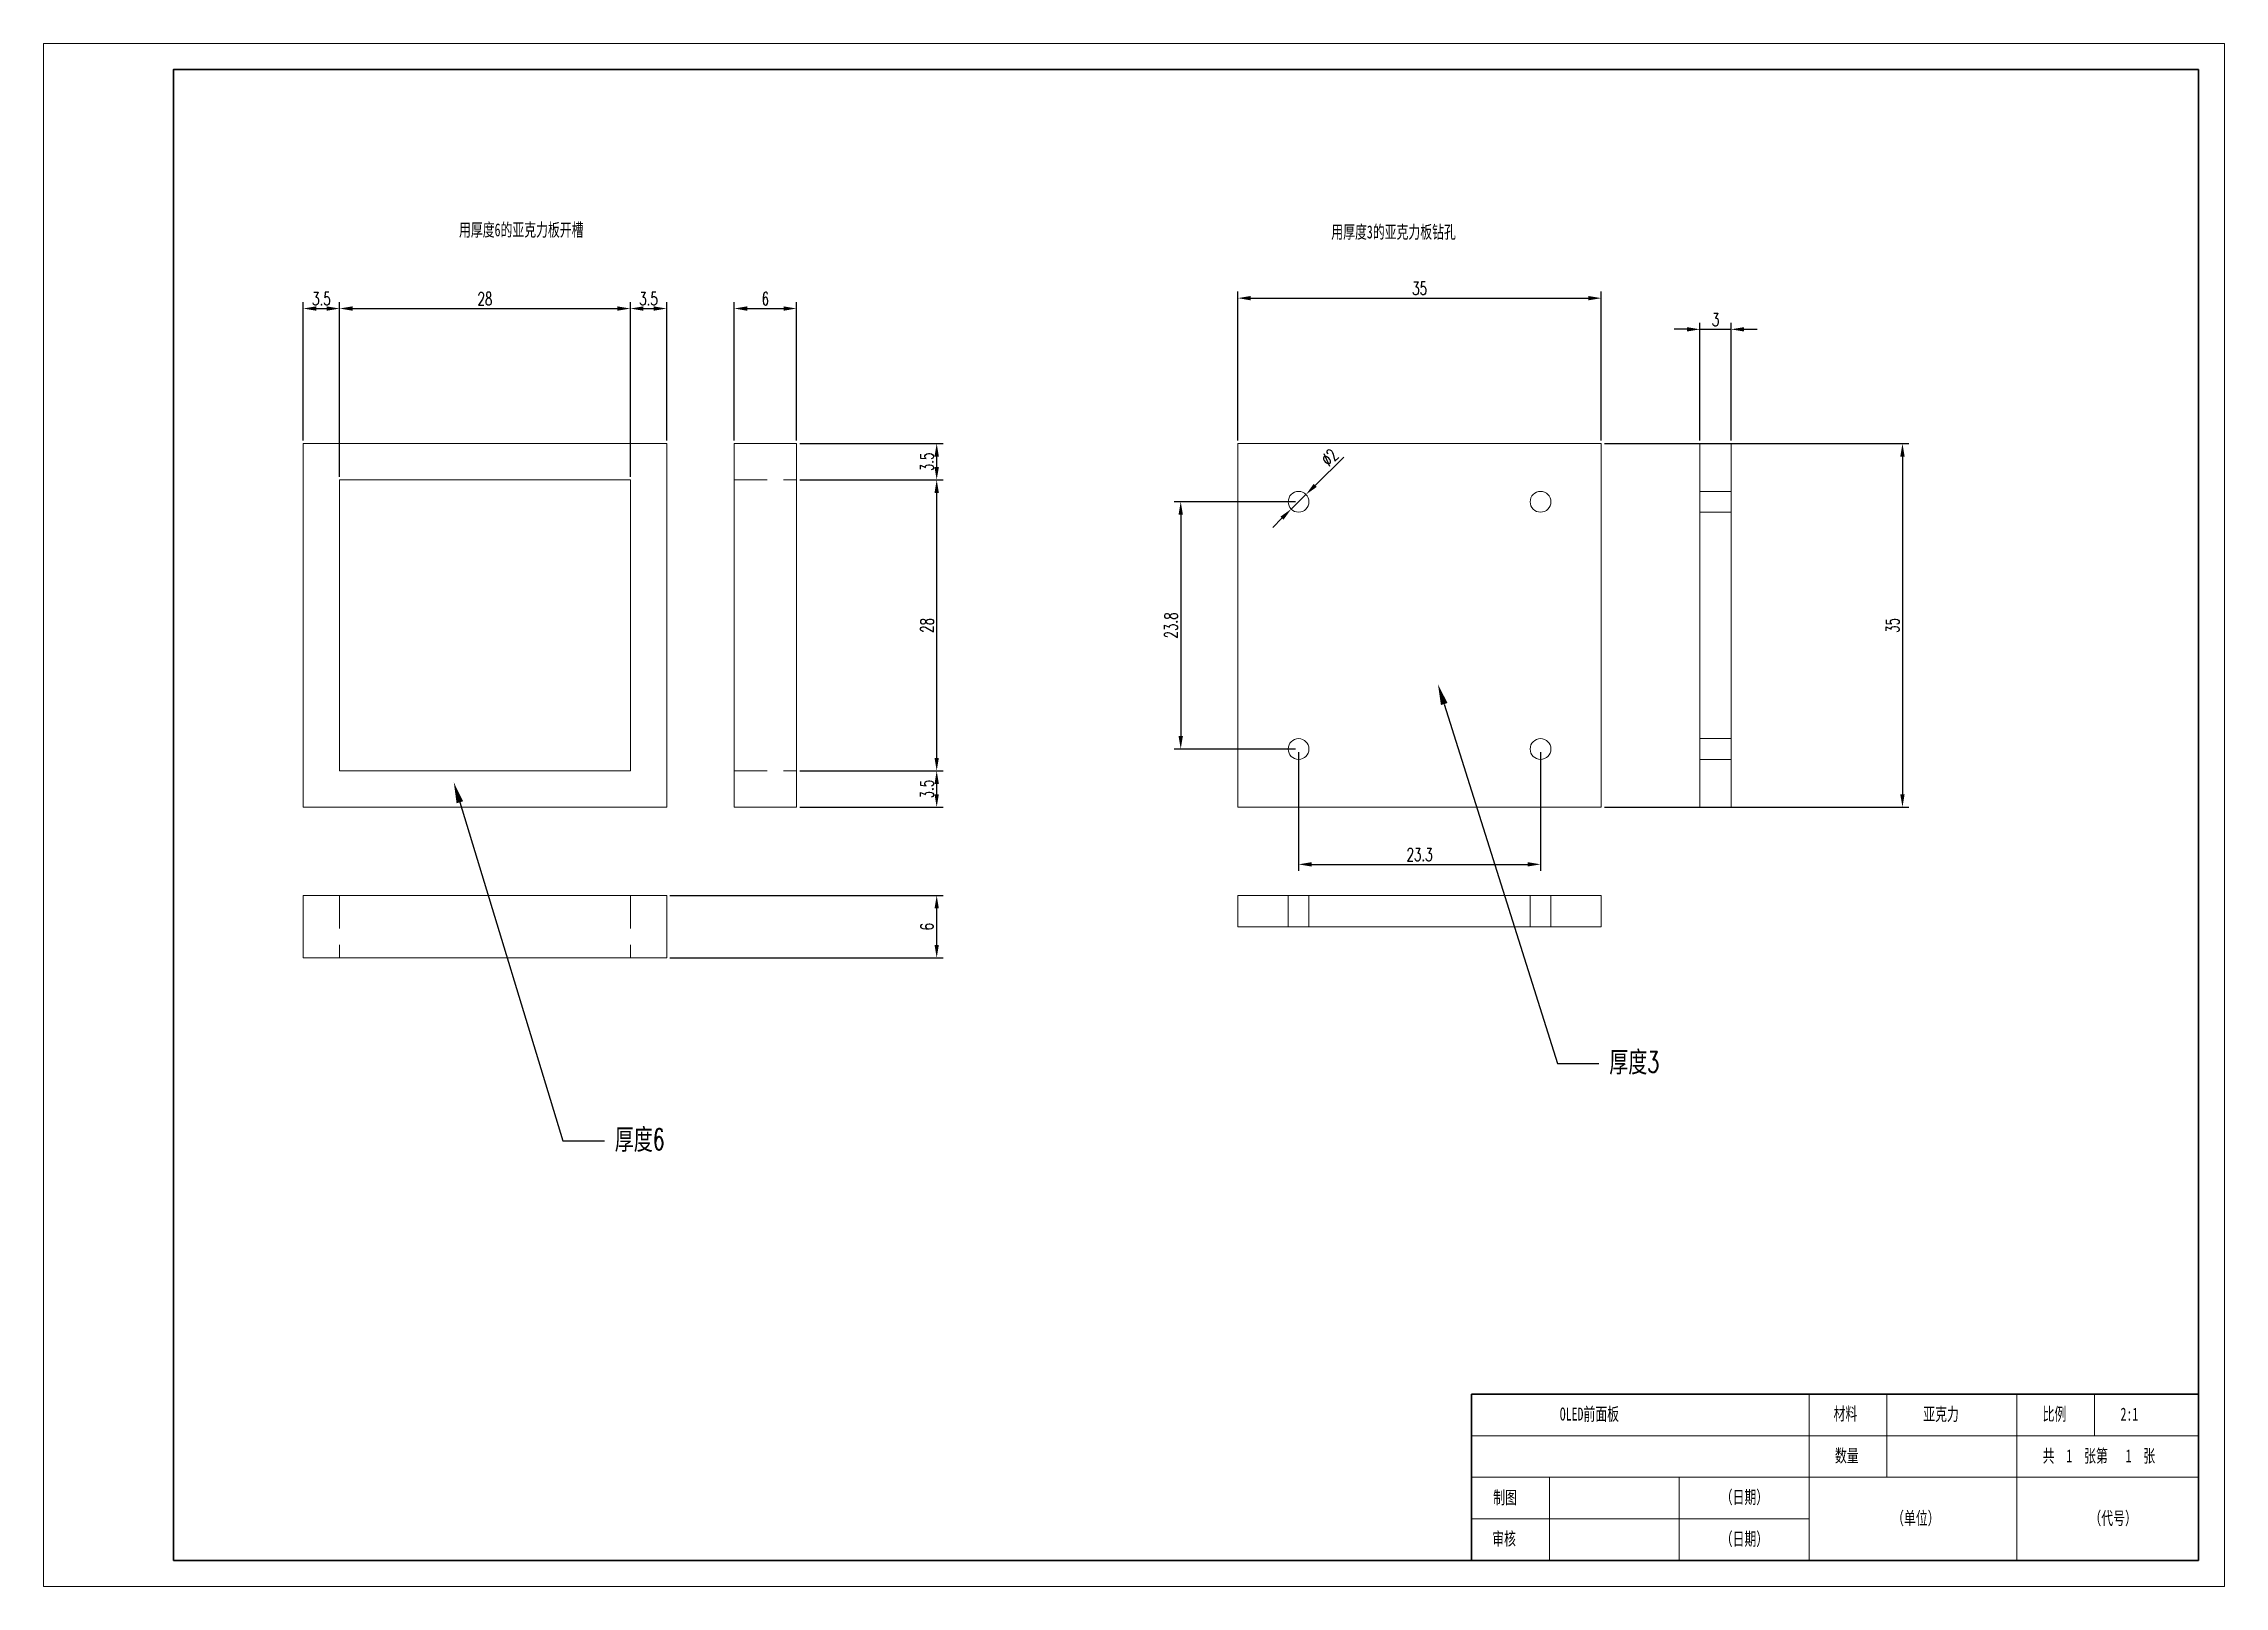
# Model space of a CAD drawing. Header units: millimetres. Extents: x 0 to 420, y 0 to 297.
import ezdxf
from ezdxf import colors
from ezdxf.entities.mleader import LeaderData, LeaderLine
from ezdxf.math import Vec2, Vec3

# ---------------------------------------------------------------- set-up
doc = ezdxf.new("R2010")
doc.units = ezdxf.units.MM
doc.header["$PDMODE"] = 35
doc.linetypes.add('DASHED2', pattern=[9.525, 6.35, -3.175])
for name, color, linetype, lineweight in [('BZ', 4, 'Continuous', 15), ('CSX', 7, 'Continuous', 30), ('XSX', 7, 'Continuous', 15)]:
    doc.layers.add(name, color=color, linetype=linetype, lineweight=lineweight)
doc.layers.add('WZ', color=6, linetype='Continuous')
doc.layers.add('XXX', color=7, linetype='DASHED2', lineweight=15, true_color=0xffffff)
doc.styles.get("Standard").update_dxf_attribs({"font": 'txt.shx', "width": 0.67})
doc.styles.add('长仿宋', font='simfang.ttf', dxfattribs={"width": 0.67})
doc.dimstyles.new('ISO-25', dxfattribs={"dimtxt": 2.5, "dimasz": 2.5, "dimexe": 1.25, "dimexo": 0.625, "dimtad": 1, "dimlfac": 0.5, "dimdsep": 46, "dimtxsty": 'Standard', "dimcen": 2.5, "dimadec": 0, "dimazin": 0, "dimtfac": 1, "dimtmove": 0, "dimatfit": 3, "dimfxl": 1, "dimarcsym": 0})

# ---------------------------------------------------------------- blocks, each defined once
blk = doc.blocks.new('*D23')
at = {"layer": 'BZ', "color": 0, "lineweight": -2, "transparency": 16777216}
for p, q in [((50, 220.62), (50, 247.25)), ((52.5, 246), (54.5, 246)), ((57, 213.62), (57, 247.25))]:
    blk.add_line(p, q, dxfattribs=at)
at = {"layer": 'BZ', "color": 0, "transparency": 16777216}
for points in [[(52.5, 246.42), (52.5, 245.58), (50, 246)], [(54.5, 246.42), (54.5, 245.58), (57, 246)]]:
    blk.add_solid(points, dxfattribs=at)
at = {"layer": 'Defpoints', "color": 0, "transparency": 16777216}
for p in [(57, 246), (50, 220), (57, 213)]:
    blk.add_point(p, dxfattribs=at)
at = {"layer": 'BZ', "color": 0, "transparency": 16777216, "insert": (53.5, 247.88), "char_height": 2.5, "attachment_point": 5}
blk.add_mtext('3.5', dxfattribs=at)
blk = doc.blocks.new('*D24')
at = {"layer": 'BZ', "color": 0, "lineweight": -2, "transparency": 16777216}
for p, q in [((57, 213.62), (57, 247.25)), ((59.5, 246), (110.5, 246)), ((113, 213.62), (113, 247.25))]:
    blk.add_line(p, q, dxfattribs=at)
at = {"layer": 'BZ', "color": 0, "transparency": 16777216}
for points in [[(59.5, 246.42), (59.5, 245.58), (57, 246)], [(110.5, 246.42), (110.5, 245.58), (113, 246)]]:
    blk.add_solid(points, dxfattribs=at)
at = {"layer": 'Defpoints', "color": 0, "transparency": 16777216}
for p in [(113, 246), (57, 213), (113, 213)]:
    blk.add_point(p, dxfattribs=at)
at = {"layer": 'BZ', "color": 0, "transparency": 16777216, "insert": (85, 247.88), "char_height": 2.5, "attachment_point": 5}
blk.add_mtext('28', dxfattribs=at)
blk = doc.blocks.new('*D25')
at = {"layer": 'BZ', "color": 0, "lineweight": -2, "transparency": 16777216}
for p, q in [((113, 213.62), (113, 247.25)), ((115.5, 246), (117.5, 246)), ((120, 220.62), (120, 247.25))]:
    blk.add_line(p, q, dxfattribs=at)
at = {"layer": 'BZ', "color": 0, "transparency": 16777216}
for points in [[(115.5, 246.42), (115.5, 245.58), (113, 246)], [(117.5, 246.42), (117.5, 245.58), (120, 246)]]:
    blk.add_solid(points, dxfattribs=at)
at = {"layer": 'Defpoints', "color": 0, "transparency": 16777216}
for p in [(120, 246), (120, 220), (113, 213)]:
    blk.add_point(p, dxfattribs=at)
at = {"layer": 'BZ', "color": 0, "transparency": 16777216, "insert": (116.5, 247.88), "char_height": 2.5, "attachment_point": 5}
blk.add_mtext('3.5', dxfattribs=at)
blk = doc.blocks.new('*D27')
at = {"layer": 'BZ', "color": 0, "lineweight": -2, "transparency": 16777216}
for p, q in [((133, 220.62), (133, 247.25)), ((135.5, 246), (142.5, 246)), ((145, 220.62), (145, 247.25))]:
    blk.add_line(p, q, dxfattribs=at)
at = {"layer": 'BZ', "color": 0, "transparency": 16777216}
for points in [[(135.5, 246.42), (135.5, 245.58), (133, 246)], [(142.5, 246.42), (142.5, 245.58), (145, 246)]]:
    blk.add_solid(points, dxfattribs=at)
at = {"layer": 'Defpoints', "color": 0, "transparency": 16777216}
for p in [(145, 246), (133, 220), (145, 220)]:
    blk.add_point(p, dxfattribs=at)
at = {"layer": 'BZ', "color": 0, "transparency": 16777216, "insert": (139, 247.88), "char_height": 2.5, "attachment_point": 5}
blk.add_mtext('6', dxfattribs=at)
blk = doc.blocks.new('*D28')
at = {"layer": 'BZ', "color": 0, "lineweight": -2, "transparency": 16777216}
for p, q in [((120.63, 133), (173.25, 133)), ((172, 123.5), (172, 130.5)), ((120.63, 121), (173.25, 121))]:
    blk.add_line(p, q, dxfattribs=at)
at = {"layer": 'BZ', "color": 0, "transparency": 16777216}
for points in [[(171.58, 130.5), (172.42, 130.5), (172, 133)], [(171.58, 123.5), (172.42, 123.5), (172, 121)]]:
    blk.add_solid(points, dxfattribs=at)
at = {"layer": 'Defpoints', "color": 0, "transparency": 16777216}
for p in [(120, 133), (172, 133), (120, 121)]:
    blk.add_point(p, dxfattribs=at)
at = {"layer": 'BZ', "color": 0, "transparency": 16777216, "insert": (170.13, 127), "char_height": 2.5, "attachment_point": 5, "rotation": 90}
blk.add_mtext('6', dxfattribs=at)
blk = doc.blocks.new('*D30')
at = {"layer": 'BZ', "color": 0, "lineweight": -2, "transparency": 16777216}
for p, q in [((145.63, 157), (173.25, 157)), ((172, 152.5), (172, 154.5)), ((145.63, 150), (173.25, 150))]:
    blk.add_line(p, q, dxfattribs=at)
at = {"layer": 'BZ', "color": 0, "transparency": 16777216}
for points in [[(171.58, 154.5), (172.42, 154.5), (172, 157)], [(171.58, 152.5), (172.42, 152.5), (172, 150)]]:
    blk.add_solid(points, dxfattribs=at)
at = {"layer": 'Defpoints', "color": 0, "transparency": 16777216}
for p in [(145, 157), (172, 157), (145, 150)]:
    blk.add_point(p, dxfattribs=at)
at = {"layer": 'BZ', "color": 0, "transparency": 16777216, "insert": (170.13, 153.5), "char_height": 2.5, "attachment_point": 5, "rotation": 90}
blk.add_mtext('3.5', dxfattribs=at)
blk = doc.blocks.new('*D31')
at = {"layer": 'BZ', "color": 0, "lineweight": -2, "transparency": 16777216}
for p, q in [((145.63, 213), (173.25, 213)), ((172, 159.5), (172, 210.5)), ((145.63, 157), (173.25, 157))]:
    blk.add_line(p, q, dxfattribs=at)
at = {"layer": 'BZ', "color": 0, "transparency": 16777216}
for points in [[(171.58, 210.5), (172.42, 210.5), (172, 213)], [(171.58, 159.5), (172.42, 159.5), (172, 157)]]:
    blk.add_solid(points, dxfattribs=at)
at = {"layer": 'Defpoints', "color": 0, "transparency": 16777216}
for p in [(145, 213), (172, 213), (145, 157)]:
    blk.add_point(p, dxfattribs=at)
at = {"layer": 'BZ', "color": 0, "transparency": 16777216, "insert": (170.13, 185), "char_height": 2.5, "attachment_point": 5, "rotation": 90}
blk.add_mtext('28', dxfattribs=at)
blk = doc.blocks.new('*D32')
at = {"layer": 'BZ', "color": 0, "lineweight": -2, "transparency": 16777216}
for p, q in [((145.63, 220), (173.25, 220)), ((172, 215.5), (172, 217.5)), ((145.63, 213), (173.25, 213))]:
    blk.add_line(p, q, dxfattribs=at)
at = {"layer": 'BZ', "color": 0, "transparency": 16777216}
for points in [[(171.58, 217.5), (172.42, 217.5), (172, 220)], [(171.58, 215.5), (172.42, 215.5), (172, 213)]]:
    blk.add_solid(points, dxfattribs=at)
at = {"layer": 'Defpoints', "color": 0, "transparency": 16777216}
for p in [(145, 220), (172, 220), (145, 213)]:
    blk.add_point(p, dxfattribs=at)
at = {"layer": 'BZ', "color": 0, "transparency": 16777216, "insert": (170.13, 216.5), "char_height": 2.5, "attachment_point": 5, "rotation": 90}
blk.add_mtext('3.5', dxfattribs=at)
blk = doc.blocks.new('*D51')
at = {"layer": 'BZ', "color": 0, "lineweight": -2, "transparency": 16777216}
for p, q in [((230, 220.62), (230, 249.25)), ((232.5, 248), (297.5, 248)), ((300, 220.62), (300, 249.25))]:
    blk.add_line(p, q, dxfattribs=at)
at = {"layer": 'BZ', "color": 0, "transparency": 16777216}
for points in [[(232.5, 248.42), (232.5, 247.58), (230, 248)], [(297.5, 248.42), (297.5, 247.58), (300, 248)]]:
    blk.add_solid(points, dxfattribs=at)
at = {"layer": 'Defpoints', "color": 0, "transparency": 16777216}
for p in [(300, 248), (230, 220), (300, 220)]:
    blk.add_point(p, dxfattribs=at)
at = {"layer": 'BZ', "color": 0, "transparency": 16777216, "insert": (265, 249.88), "char_height": 2.5, "attachment_point": 5}
blk.add_mtext('35', dxfattribs=at)
blk = doc.blocks.new('*D52')
at = {"layer": 'BZ', "color": 0, "lineweight": -2, "transparency": 16777216}
for p, q in [((300.63, 220), (359.25, 220)), ((358, 217.5), (358, 152.5)), ((300.63, 150), (359.25, 150))]:
    blk.add_line(p, q, dxfattribs=at)
at = {"layer": 'BZ', "color": 0, "transparency": 16777216}
for points in [[(357.58, 217.5), (358.42, 217.5), (358, 220)], [(357.58, 152.5), (358.42, 152.5), (358, 150)]]:
    blk.add_solid(points, dxfattribs=at)
at = {"layer": 'Defpoints', "color": 0, "transparency": 16777216}
for p in [(300, 220), (300, 150), (358, 150)]:
    blk.add_point(p, dxfattribs=at)
at = {"layer": 'BZ', "color": 0, "transparency": 16777216, "insert": (356.13, 185), "char_height": 2.5, "attachment_point": 5, "rotation": 90}
blk.add_mtext('35', dxfattribs=at)
blk = doc.blocks.new('*D53')
at = {"layer": 'BZ', "color": 0, "lineweight": -2, "transparency": 16777216}
for p, q in [((316.5, 242), (314, 242)), ((319, 220.62), (319, 243.25)), ((319, 242), (325, 242)), ((325, 220.62), (325, 243.25)), ((327.5, 242), (330, 242))]:
    blk.add_line(p, q, dxfattribs=at)
at = {"layer": 'BZ', "color": 0, "transparency": 16777216}
for points in [[(316.5, 242.42), (316.5, 241.58), (319, 242)], [(327.5, 242.42), (327.5, 241.58), (325, 242)]]:
    blk.add_solid(points, dxfattribs=at)
at = {"layer": 'Defpoints', "color": 0, "transparency": 16777216}
for p in [(325, 242), (319, 220), (325, 220)]:
    blk.add_point(p, dxfattribs=at)
at = {"layer": 'BZ', "color": 0, "transparency": 16777216, "insert": (322, 243.88), "char_height": 2.5, "attachment_point": 5}
blk.add_mtext('3', dxfattribs=at)
blk = doc.blocks.new('*D54')
at = {"layer": 'BZ', "color": 0, "lineweight": -2, "transparency": 16777216}
for p, q in [((241.08, 208.8), (217.75, 208.8)), ((219, 206.3), (219, 163.7)), ((241.08, 161.2), (217.75, 161.2))]:
    blk.add_line(p, q, dxfattribs=at)
at = {"layer": 'BZ', "color": 0, "transparency": 16777216}
for points in [[(218.58, 206.3), (219.42, 206.3), (219, 208.8)], [(218.58, 163.7), (219.42, 163.7), (219, 161.2)]]:
    blk.add_solid(points, dxfattribs=at)
at = {"layer": 'Defpoints', "color": 0, "transparency": 16777216}
for p in [(241.7, 208.8), (219, 161.2), (241.7, 161.2)]:
    blk.add_point(p, dxfattribs=at)
at = {"layer": 'BZ', "color": 0, "transparency": 16777216, "insert": (217.13, 185), "char_height": 2.5, "attachment_point": 5, "rotation": 90}
blk.add_mtext('23.8', dxfattribs=at)
blk = doc.blocks.new('*D55')
at = {"layer": 'BZ', "color": 0, "lineweight": -2, "transparency": 16777216}
for p, q in [((241.7, 160.57), (241.7, 137.75)), ((288.3, 160.57), (288.3, 137.75)), ((244.2, 139), (285.8, 139))]:
    blk.add_line(p, q, dxfattribs=at)
at = {"layer": 'BZ', "color": 0, "transparency": 16777216}
for points in [[(244.2, 139.42), (244.2, 138.58), (241.7, 139)], [(285.8, 139.42), (285.8, 138.58), (288.3, 139)]]:
    blk.add_solid(points, dxfattribs=at)
at = {"layer": 'Defpoints', "color": 0, "transparency": 16777216}
for p in [(241.7, 161.2), (288.3, 161.2), (288.3, 139)]:
    blk.add_point(p, dxfattribs=at)
at = {"layer": 'BZ', "color": 0, "transparency": 16777216, "insert": (265, 140.88), "char_height": 2.5, "attachment_point": 5}
blk.add_mtext('23.3', dxfattribs=at)
blk = doc.blocks.new('*D56')
at = {"layer": 'BZ', "color": 0, "lineweight": -2, "transparency": 16777216}
for p, q in [((250.44, 217.42), (244.9, 211.96)), ((240.28, 207.4), (243.12, 210.2)), ((238.5, 205.64), (236.72, 203.88))]:
    blk.add_line(p, q, dxfattribs=at)
at = {"layer": 'BZ', "color": 0, "transparency": 16777216}
for points in [[(244.61, 212.26), (245.2, 211.66), (243.12, 210.2)], [(238.2, 205.94), (238.79, 205.34), (240.28, 207.4)]]:
    blk.add_solid(points, dxfattribs=at)
at = {"layer": 'Defpoints', "color": 0, "transparency": 16777216}
for p in [(243.12, 210.2), (240.28, 207.4)]:
    blk.add_point(p, dxfattribs=at)
at = {"layer": 'BZ', "color": 0, "transparency": 16777216, "insert": (247.68, 217.33), "char_height": 2.5, "attachment_point": 5, "rotation": 44.6049}
blk.add_mtext('∅2', dxfattribs=at)

msp = doc.modelspace()

# ---------------------------------------------------------------- linework, layer by layer
at = {"layer": 'CSX'}
for p, q in [((275, 5), (275, 37)), ((275, 37), (415, 37))]:
    msp.add_line(p, q, dxfattribs=at)
msp.add_lwpolyline([(25, 5), (415, 5), (415, 292), (25, 292)], close=True, dxfattribs=at)
at = {"layer": 'XSX'}
for p, q in [((340, 5), (340, 37)), ((355, 37), (355, 21)), ((380, 5), (380, 37)), ((395, 37), (395, 29)), ((275, 29), (415, 29)), ((275, 21), (415, 21)), ((290, 5), (290, 21)), ((315, 5), (315, 21)), ((275, 13), (340, 13))]:
    msp.add_line(p, q, dxfattribs=at)
for points in [[(0, 0), (420, 0), (420, 297), (0, 297)], [(50, 150), (120, 150), (120, 220), (50, 220)], [(133, 220), (145, 220), (145, 150), (133, 150)], [(230, 150), (300, 150), (300, 220), (230, 220)], [(319, 220), (325, 220), (325, 150), (319, 150)], [(57, 157), (113, 157), (113, 213), (57, 213)], [(50, 121), (120, 121), (120, 133), (50, 133)], [(230, 133), (300, 133), (300, 127), (230, 127)]]:
    msp.add_lwpolyline(points, close=True, dxfattribs=at)
for centre in [(241.7, 208.8), (288.3, 208.8), (241.7, 161.2), (288.3, 161.2)]:
    msp.add_circle(centre, 2, dxfattribs=at)
at = {"layer": 'XXX'}
for p, q in [((133, 213), (145, 213)), ((133, 157), (145, 157)), ((57, 133), (57, 121)), ((113, 133), (113, 121))]:
    msp.add_line(p, q, dxfattribs=at)
for points in [[(319, 206.8), (325, 206.8), (325, 210.8), (319, 210.8)], [(319, 159.2), (325, 159.2), (325, 163.2), (319, 163.2)], [(239.7, 133), (243.7, 133), (243.7, 127), (239.7, 127)], [(286.3, 133), (290.3, 133), (290.3, 127), (286.3, 127)]]:
    msp.add_lwpolyline(points, close=True, dxfattribs=at)

# ---------------------------------------------------------------- texts
at = {"layer": 'BZ', "char_height": 2.5, "attachment_point": 1, "style": '长仿宋'}
for s, width, insert in [('用厚度6的亚克力板开槽', 58, (80, 262.406)), ('用厚度3的亚克力板钻孔', 27, (248, 262))]:
    msp.add_mtext_dynamic_manual_height_columns(s, width=width, gutter_width=12.5, heights=[0], dxfattribs=dict(at, insert=insert))
at = {"layer": 'WZ', "char_height": 2.5, "attachment_point": 1, "style": '长仿宋'}
for s, width, heights, insert in [('OLED前面板', 49.626, [1.837], (292, 34.429)), ('材料', 6, [0], (344.728, 34.505)), ('亚克力', 17.25256, [2.257], (362, 34.414)), ('比例', 6, [0], (385, 34.429)), ('2:1', 17.25256, [2.257], (400, 34.414)), ('数量', 6, [0], (345, 26.414)), ('共  1  张第   1  张', 27.83604, [2.826], (385, 26.371)), ('制图', 6, [0], (279.184, 18.361)), ('（日期）', 9.2754, [1.837], (323, 18.429)), ('（单位）', 9.2754, [1.837], (356, 14.371)), ('（代号）', 9.2754, [1.837], (394, 14.371)), ('审核', 6, [0], (279, 10.414)), ('（日期）', 9.2754, [1.837], (323, 10.371))]:
    msp.add_mtext_dynamic_manual_height_columns(s, width=width, gutter_width=12.5, heights=heights, dxfattribs=dict(at, insert=insert))

# ---------------------------------------------------------------- dimensions: what is measured, and where the dimension line sits
at = {"layer": 'BZ'}
for base, p1, p2, picture, middle in [((57, 246), (50, 220), (57, 213), '*D23', (53.5, 247.875)), ((113, 246), (57, 213), (113, 213), '*D24', (85, 247.875)), ((120, 246), (113, 213), (120, 220), '*D25', (116.5, 247.875)), ((145, 246), (133, 220), (145, 220), '*D27', (139, 247.875)), ((300, 248), (230, 220), (300, 220), '*D51', (265, 249.875)), ((325, 242), (319, 220), (325, 220), '*D53', (322, 243.875)), ((288.3, 139), (241.7, 161.2), (288.3, 161.2), '*D55', (265, 140.875))]:
    dim = msp.add_linear_dim(base=base, p1=p1, p2=p2, dimstyle='ISO-25', dxfattribs=at)
    dim.commit()
    dim.dimension.update_dxf_attribs({"geometry": picture, "text_midpoint": middle})
for base, p1, p2, angle, picture, middle in [((172, 220), (145, 213), (145, 220), 270, '*D32', (170.125, 216.5)), ((358, 150), (300, 220), (300, 150), 90, '*D52', (356.125, 185)), ((172, 213), (145, 157), (145, 213), 270, '*D31', (170.125, 185)), ((219, 161.2), (241.7, 208.8), (241.7, 161.2), 90, '*D54', (217.125, 185)), ((172, 157), (145, 150), (145, 157), 270, '*D30', (170.125, 153.5)), ((172, 133), (120, 121), (120, 133), 270, '*D28', (170.125, 127))]:
    dim = msp.add_linear_dim(base=base, p1=p1, p2=p2, angle=angle, dimstyle='ISO-25', dxfattribs=at)
    dim.commit()
    dim.dimension.update_dxf_attribs({"geometry": picture, "text_midpoint": middle})
dim = msp.add_diameter_dim_2p(p1=(240.276, 207.396), p2=(243.124, 210.204), dimstyle='ISO-25', dxfattribs=at)
dim.commit()
dim.dimension.update_dxf_attribs({"geometry": '*D56', "text_midpoint": (249, 216), "dimtype": 163})

# ---------------------------------------------------------------- leaders
ml = msp.add_multileader_mtext('Standard', dxfattribs=at)
ml.set_content('{\\fSimSun|b0|i0|c134|p2;厚度}3', color=256)
ml.set_leader_properties()
ml.build(insert=Vec2(0, 0))
ctx = ml.context
ctx.base_point, ctx.plane_origin = Vec3(299.541, 100.677), Vec3(268.541, 173.677)
notes = []
notes.append((ctx, [(0, (1, 1, 0), (291.541, 100.677), (1, 0), 8, [(0, [(268.541, 173.677)], 0, [])])]))
ctx.mtext.insert, ctx.mtext.flow_direction = Vec3(301.541, 102.956), 5
ml = msp.add_multileader_mtext('Standard', dxfattribs=at)
ml.set_content('{\\fSimSun|b0|i0|c134|p2;厚度}6', color=256)
ml.set_leader_properties()
ml.build(insert=Vec2(0, 0))
ctx = ml.context
ctx.base_point, ctx.plane_origin = Vec3(108, 85.775), Vec3(79, 154.775)
notes.append((ctx, [(0, (1, 1, 0), (100, 85.775), (1, 0), 8, [(0, [(79, 154.775)], 0, [])])]))
ctx.mtext.insert, ctx.mtext.flow_direction = Vec3(110, 88.054), 5
for ctx, leaders in notes:
    for number, flags, end, landing, length, lines in leaders:
        leader = LeaderData()
        leader.index, (leader.has_last_leader_line, leader.has_dogleg_vector, leader.attachment_direction) = number, flags
        leader.last_leader_point, leader.dogleg_vector, leader.dogleg_length = Vec3(end), Vec3(landing), length
        for number, points, colour, breaks in lines:
            line = LeaderLine()
            line.index, line.vertices, line.color, line.breaks = number, Vec3.list(points), colors.encode_raw_color(colour), breaks
            leader.lines.append(line)
        ctx.leaders.append(leader)

doc.saveas('drawing.dxf')
